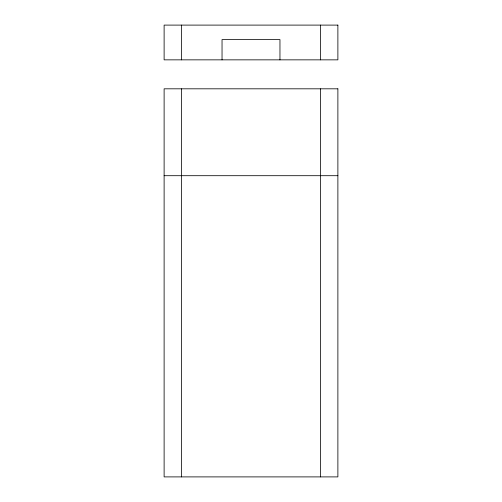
<?xml version="1.0" encoding="UTF-8"?>
<svg xmlns="http://www.w3.org/2000/svg" width="502" height="502" viewBox="0 0 502 502"><rect width="100%" height="100%" fill="white"/><g stroke="black" fill="none" stroke-linecap="round" stroke-linejoin="round"><path stroke-width="0.75" d="M164.116 175.7L337.884 175.7M320.508 25.1L320.508 59.851M320.508 88.816L320.508 476.9M279.959 59.851L279.959 39.583L222.041 39.583L222.041 59.851M181.492 25.1L181.492 59.851M181.492 88.816L181.492 476.9M337.884 25.1L164.116 25.1L164.116 59.851L337.884 59.851L337.884 25.1M337.884 88.816L164.116 88.816L164.116 476.9L337.884 476.9L337.884 88.816"/></g></svg>
